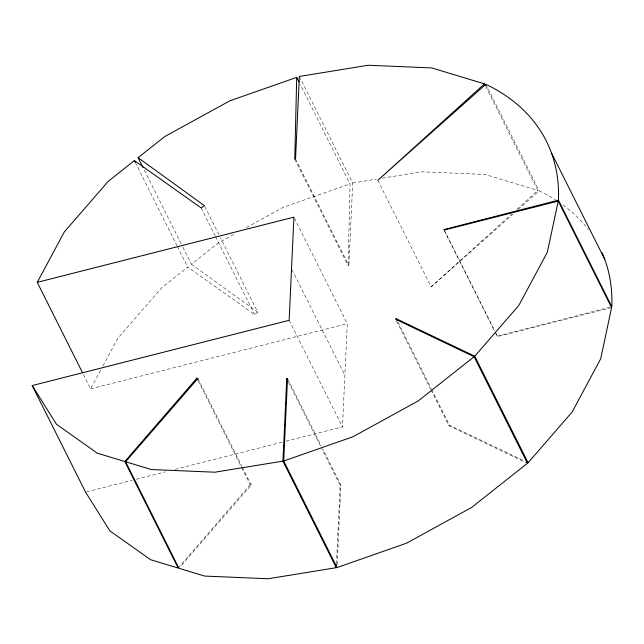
<?xml version="1.0" encoding="UTF-8"?>
<svg xmlns="http://www.w3.org/2000/svg" width="644" height="644" viewBox="0 0 644 644"><rect width="100%" height="100%" fill="white"/><g stroke="black" fill="none" stroke-linecap="round" stroke-linejoin="round"><path stroke-width="0.48" stroke-dasharray="3.22 2.42" d="M299.355 76.451L352.711 182.993L348.887 265.521L348.122 265.714L350.062 183.918L300.297 84.541M286.041 441.188L342.487 426.851L347.269 323.691L294.364 218.042M336.474 563.701L340.113 485.222L321.284 447.612M337.19 564.571L340.869 485.029L322.942 449.214M611.599 307.631L497.377 336.643L495.164 331.612M83.446 374.55L90.619 388.871L101.044 369.439M102.943 365.905L117.635 338.511L161.676 287.796L187.75 267.147L254.549 314.505L257.761 312.227L220.554 237.918M178.179 568.064L250.242 484.723L251.257 485.013L180.256 566.784M377.803 180.344L431.158 286.894L511.69 214.025M516.915 209.308L537.788 190.415L485.334 85.66M431.158 286.894L512.906 214.178M518.154 209.509L539.157 190.825A285.002 178.195 -26.6 0 1 555.506 199.857M431.053 389.958L448.989 425.773L449.568 425.257L524.474 461.024M182.92 247.216L191.437 264.233L218.203 243.038L235.817 233.378M246.378 227.582L283.36 207.288L350.062 183.918M497.41 336.096L609.86 307.204M90.619 388.871L347.269 323.691M86.529 491.855L132.27 480.239M136.166 479.249L165.363 471.835M175.096 469.363L282.153 442.17M340.113 485.222L340.869 485.029M352.711 182.993L376.305 179.153M382.206 178.195L421.53 171.795L485.125 174.468L537.788 190.415M448.989 425.773L527.444 463.261M191.437 264.233L257.761 312.227M485.809 84.284L539.157 190.825M444.054 229.546L494.713 330.718M444.473 230.995L494.689 331.274M495.139 332.167L497.377 336.643M398.008 322.298L431.182 388.549M431.633 389.443L449.568 425.257M396.535 321.018L430.603 389.065M295.532 158.971L348.887 265.521M294.775 159.165L348.122 265.714M291.974 269.627L344.878 375.275M289.14 320.31L342.487 426.851M204.856 206.579L218.759 234.336M287.965 379.38L321.147 445.632M288.552 382.254L320.833 446.719M201.202 207.964L215.096 235.72M215.547 236.614L254.549 314.505M144.361 170.217L181.125 243.633M135.296 162.393L176.995 245.654M177.438 246.555L187.75 267.147M197.909 378.471L241.846 466.216M242.297 467.109L251.257 485.013M198.231 380.87L241.275 466.82M241.725 467.713L250.242 484.723M563.041 205.001A285.002 178.195 -26.6 0 1 588.471 229.691"/><path stroke-width="0.97" d="M143.016 167.537L138.082 157.683L164.848 136.496L230.005 100.746L296.707 77.377L294.775 159.165L295.532 158.971L299.355 76.451L368.175 65.253L431.77 67.926L484.441 83.873L485.334 85.66M82.545 372.755L37.263 282.33L293.914 217.149L289.14 320.31L32.2 385.555L56.455 424.243L97.252 453.175L124.831 461.523L196.887 378.181L197.909 378.471L125.588 461.748L178.943 568.298L204.639 576.074L268.234 578.747L336.289 567.678L282.933 461.128L286.757 378.672L287.522 378.479L283.698 461.007L337.045 567.549L406.396 543.254L471.561 507.504L527.444 463.261L474.089 356.72L395.633 319.231L396.213 318.716L474.733 356.204L528.08 462.754L572.122 412.031L600.675 358.813L611.599 307.631L558.251 201.089L444.03 230.101L444.054 229.546L558.445 200.163L611.8 306.705A285.002 178.195 -26.6 0 0 602.156 252.859M336.289 567.678L336.426 564.691M558.251 201.089L547.328 252.263L518.774 305.489L474.733 356.204M37.263 282.33L64.287 231.969L108.321 181.246L134.403 160.606L201.202 207.964L204.414 205.686L138.082 157.683M484.441 83.873L377.803 180.344L485.809 84.284A285.002 178.195 -26.6 0 1 558.445 200.163M474.089 356.72L418.206 400.962L353.049 436.713L283.698 461.007M282.933 461.128L214.879 472.205L151.284 469.532L125.588 461.748M526.277 461.893L528.08 462.754M551.377 152.733L604.732 259.274M296.707 77.377L298.953 81.852M396.213 318.716L397.115 320.511M286.757 378.672L287.651 380.467M134.403 160.606L135.296 162.393M196.887 378.181L197.78 379.976M124.831 461.523L178.179 568.064L150.599 559.716L109.802 530.793L85.555 492.105L32.2 385.555"/></g></svg>
